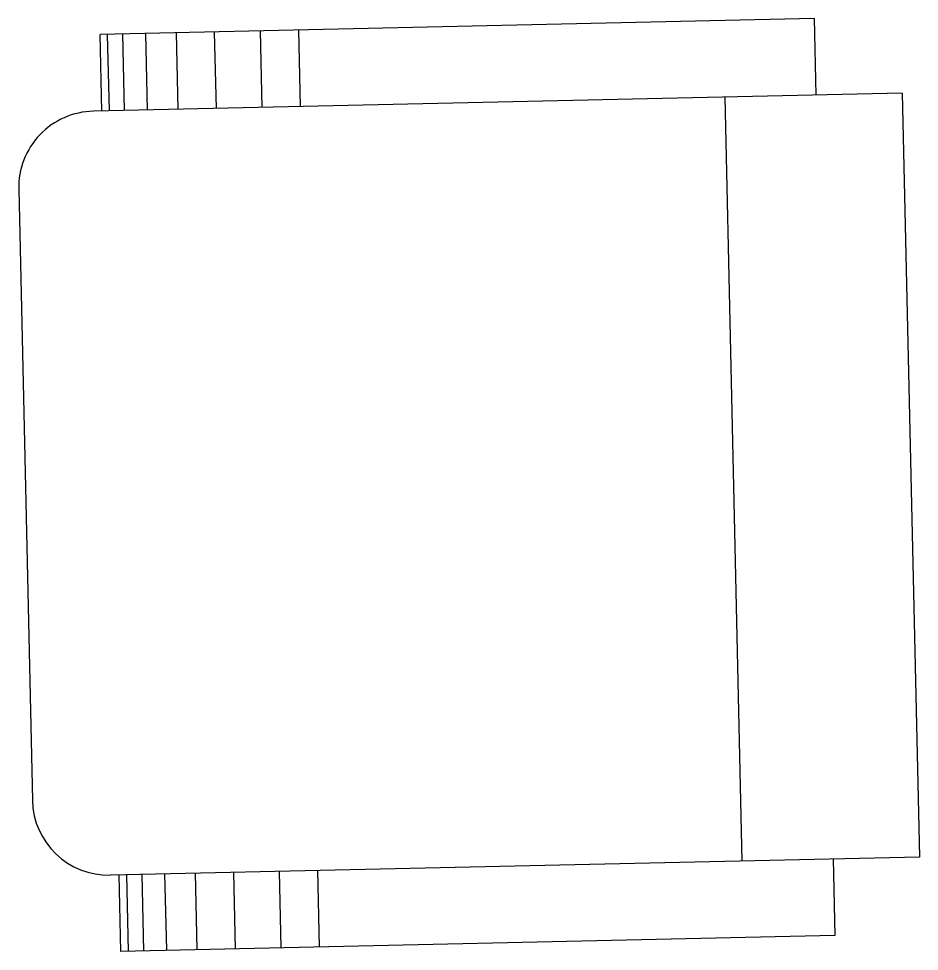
# Model space of a CAD drawing. Header units: millimetres. Extents: x 686.5 to 717.1, y 236.1 to 261.6.
# Drawn here: x 695.4565 to 695.6039, y 237.4083 to 237.5609 of the extents above; entities that cross this region are included whole.
import ezdxf

# ---------------------------------------------------------------- set-up
doc = ezdxf.new("R2010")
doc.units = ezdxf.units.MM
doc.layers.add('3', color=1, linetype='Continuous')
doc.layers.add('MUE', color=2, linetype='Continuous')

# ---------------------------------------------------------------- blocks, each defined once
blk = doc.blocks.new('ESCRITORIO1')
at = {"layer": '3', "color": 2}
for p, q in [((0.16968, -0.48844), (-0.2302, -0.47833)), ((-0.29482, -1.0562), (-0.28144, -0.52705)), ((-0.34338, -0.99858), (-0.33157, -0.53124)), ((-0.28171, -0.5375), (-0.33169, -0.53623)), ((-0.28158, -0.5325), (-0.33157, -0.53124)), ((0.20502, -1.06884), (0.2184, -0.53969)), ((-0.28196, -0.5475), (-0.33195, -0.54623)), ((0.21826, -0.54514), (0.26824, -0.5464)), ((0.25643, -1.01374), (0.26824, -0.5464)), ((0.21813, -0.55014), (0.26812, -0.5514)), ((-0.28234, -0.56249), (-0.33232, -0.56123)), ((0.21788, -0.56013), (0.26786, -0.5614)), ((0.2175, -0.57513), (0.26748, -0.57639)), ((-0.28285, -0.58248), (-0.33283, -0.58122)), ((0.21699, -0.59512), (0.26698, -0.59639)), ((-0.28348, -0.60748), (-0.33346, -0.60621)), ((0.21636, -0.62011), (0.26635, -0.62138)), ((-0.28424, -0.63747), (-0.33422, -0.6362)), ((0.2156, -0.6501), (0.26559, -0.65137)), ((-0.28487, -0.66246), (-0.33485, -0.66119)), ((0.21497, -0.6751), (0.26496, -0.67636)), ((-0.29189, -0.94033), (0.20795, -0.95297)), ((-0.2934, -0.99984), (-0.34338, -0.99858)), ((0.20644, -1.01248), (0.25643, -1.01374)), ((0.20502, -1.06884), (-0.29482, -1.0562))]:
    blk.add_line(p, q, dxfattribs=at)
for centre, start, end in [((-0.23146, -0.52832), 88.55167, 178.55167), ((0.16841, -0.53843), 358.55167, 88.55167)]:
    blk.add_arc(centre, 0.05, start, end, dxfattribs=at)

msp = doc.modelspace()

# ---------------------------------------------------------------- block references
at = {"layer": 'MUE', "xscale": 0.2499999999999861, "yscale": 0.25, "zscale": 0.25, "rotation": 92.72786182602249}
msp.add_blockref('ESCRITORIO1', (695.3366, 237.48476), dxfattribs=at)

doc.saveas('drawing.dxf')
